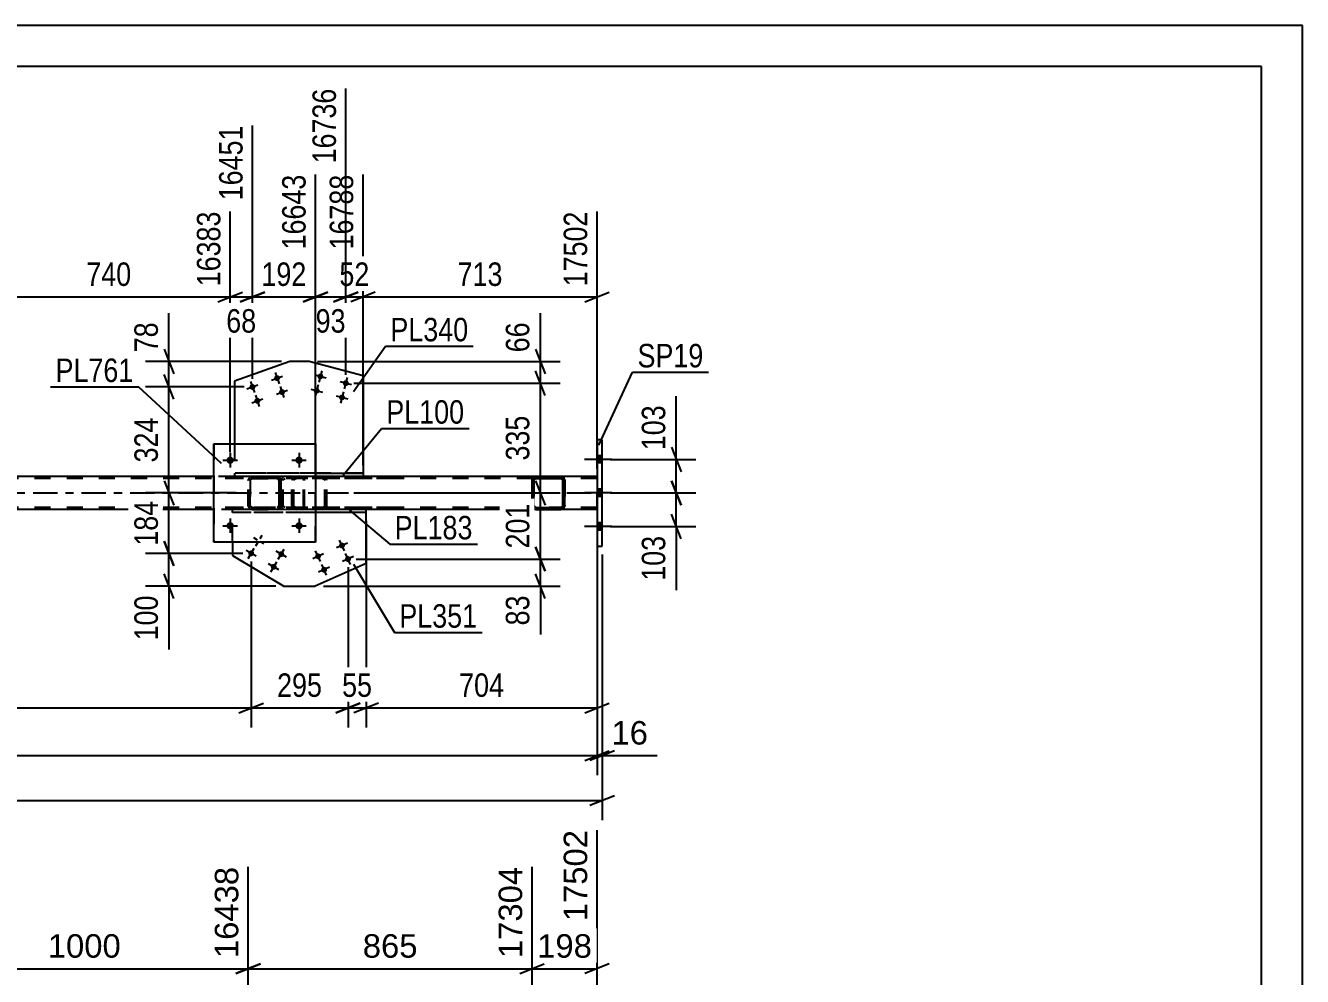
# Model space of a CAD drawing. Header units: millimetres. Extents: x -57 to 784, y -422 to 172.
# Drawn here: x 628.2 to 783.9, y 55.6 to 171.6 of the extents above; entities that cross this region are included whole.
import ezdxf

# ---------------------------------------------------------------- set-up
doc = ezdxf.new("R2010")
doc.units = ezdxf.units.MM
doc.linetypes.add('DXK_LINE_DOT2', pattern=[3.9198, 1.9599, -1.9599])
doc.linetypes.add('DXK_LINE_DOT3', pattern=[5.9187, 2.979, -0.9799, 0.9799, -0.9799])
doc.styles.add('Arial', font='ARIAL.TTF', dxfattribs={"height": 0.2})
doc.styles.add('Arial Narrow', font='ARIALN.TTF', dxfattribs={"height": 0.2})

# ---------------------------------------------------------------- blocks, each defined once
blk = doc.blocks.new('Unknown-122572029-1115')
at = {"color": 5, "linetype": 'Continuous'}
for p, q in [((783.89, 171.64), (-57.11, 171.64)), ((783.89, -422.36), (783.89, 171.64)), ((778.89, 166.64), (-52.11, 166.64)), ((778.89, -417.36), (778.89, 166.64))]:
    blk.add_line(p, q, dxfattribs=at)
blk = doc.blocks.new('Part-122572029-5188 - 5118')
at = {"color": 7, "linetype": 'DXK_LINE_DOT2'}
for p, q in [((660.68, 116.29), (660.64, 116.11)), ((660.64, 113.07), (660.64, 116.11)), ((660.89, 116.11), (660.91, 116.2)), ((660.89, 113.07), (660.89, 116.11)), ((660.91, 116.2), (660.97, 116.28)), ((661.15, 116.59), (660.95, 116.55)), ((660.97, 116.28), (661.05, 116.33)), ((661.05, 116.33), (661.15, 116.35)), ((672.92, 116.59), (661.15, 116.59)), ((672.92, 116.35), (661.15, 116.35)), ((664.58, 116.55), (664.38, 116.59)), ((664.38, 116.35), (664.48, 116.33)), ((664.48, 116.33), (664.56, 116.28)), ((664.56, 116.28), (664.62, 116.2)), ((664.62, 116.2), (664.64, 116.11)), ((664.64, 113.07), (664.64, 116.11)), ((664.89, 116.11), (664.86, 116.29)), ((664.89, 113.07), (664.89, 116.11)), ((660.64, 113.07), (660.68, 112.88)), ((660.91, 112.98), (660.89, 113.07)), ((660.97, 112.9), (660.91, 112.98)), ((660.95, 112.62), (661.15, 112.59)), ((661.05, 112.85), (660.97, 112.9)), ((661.15, 112.83), (661.05, 112.85)), ((672.92, 112.83), (661.15, 112.83)), ((672.92, 112.59), (661.15, 112.59)), ((664.48, 112.85), (664.38, 112.83)), ((664.38, 112.59), (664.58, 112.62)), ((664.56, 112.9), (664.48, 112.85)), ((664.62, 112.98), (664.56, 112.9)), ((664.64, 113.07), (664.62, 112.98)), ((664.86, 112.88), (664.89, 113.07))]:
    blk.add_line(p, q, dxfattribs=at)
for centre, start, end in [((661.13, 116.09), 110.7583, 155.68), ((664.4, 116.09), 24.32, 69.2417), ((661.13, 113.09), 204.32, 249.2417), ((664.4, 113.09), 290.7583, 335.68)]:
    blk.add_arc(centre, 0.496, start, end, dxfattribs=at)
blk = doc.blocks.new('Part-122572029-5194 - 5118')
at = {"color": 7, "linetype": 'DXK_LINE_DOT2'}
for p, q in [((661.91, 116.59), (652.51, 116.59)), ((661.91, 116.35), (652.51, 116.35)), ((659.36, 116.29), (659.32, 116.11)), ((659.32, 113.07), (659.32, 116.11)), ((659.57, 116.11), (659.59, 116.2)), ((659.57, 113.07), (659.57, 116.11)), ((659.59, 116.2), (659.64, 116.28)), ((659.82, 116.59), (659.63, 116.55)), ((659.64, 116.28), (659.73, 116.33)), ((659.73, 116.33), (659.82, 116.35)), ((660.64, 116.59), (660.64, 116.35)), ((662.02, 116.55), (661.91, 116.59)), ((661.91, 116.35), (661.97, 116.33)), ((661.97, 116.33), (662.01, 116.28)), ((662.01, 116.28), (662.04, 116.2)), ((662.11, 116.45), (662.02, 116.55)), ((662.04, 116.2), (662.05, 116.11)), ((662.05, 113.07), (662.05, 116.11)), ((662.16, 116.29), (662.11, 116.45)), ((662.18, 116.11), (662.16, 116.29)), ((662.18, 113.07), (662.18, 116.11)), ((661.91, 112.83), (652.51, 112.83)), ((661.91, 112.59), (652.51, 112.59)), ((659.32, 113.07), (659.36, 112.88)), ((659.59, 112.98), (659.57, 113.07)), ((659.64, 112.9), (659.59, 112.98)), ((659.63, 112.62), (659.82, 112.59)), ((659.73, 112.85), (659.64, 112.9)), ((659.82, 112.83), (659.73, 112.85)), ((660.64, 112.59), (660.64, 112.83)), ((661.97, 112.85), (661.91, 112.83)), ((661.91, 112.59), (662.02, 112.62)), ((662.01, 112.9), (661.97, 112.85)), ((662.04, 112.98), (662.01, 112.9)), ((662.02, 112.62), (662.11, 112.73)), ((662.05, 113.07), (662.04, 112.98)), ((662.11, 112.73), (662.16, 112.88)), ((662.16, 112.88), (662.18, 113.07))]:
    blk.add_line(p, q, dxfattribs=at)
for centre, start, end in [((659.81, 116.09), 111.1941, 156.1506), ((659.81, 113.08), 203.8494, 248.8059)]:
    blk.add_arc(centre, 0.492, start, end, dxfattribs=at)
blk = doc.blocks.new('Part-122572029-5204 - 5118')
at = {"color": 2, "linetype": 'Continuous'}
for p, q in [((698.49, 121.09), (697.85, 121.09)), ((697.85, 121.09), (697.85, 108.09)), ((698.49, 108.09), (698.49, 121.09)), ((697.85, 108.09), (698.49, 108.09))]:
    blk.add_line(p, q, dxfattribs=at)
blk = doc.blocks.new('Bolt-122572029-5145 - 5118')
at = {"linetype": 'Continuous'}
for points in [[(652.67, 110.59), (652.68, 110.68), (652.7, 110.77), (652.75, 110.85), (652.81, 110.91), (652.89, 110.97), (652.97, 111.01), (653.06, 111.03), (653.15, 111.03), (653.24, 111.01), (653.33, 110.97), (653.4, 110.91), (653.46, 110.85), (653.51, 110.77), (653.54, 110.68), (653.55, 110.59), (653.54, 110.5), (653.51, 110.41), (653.46, 110.33), (653.4, 110.26), (653.33, 110.21), (653.24, 110.17), (653.15, 110.15), (653.06, 110.15), (652.97, 110.17), (652.89, 110.21), (652.81, 110.26), (652.75, 110.33), (652.7, 110.41), (652.68, 110.5)], [(661.07, 110.59), (661.08, 110.68), (661.1, 110.77), (661.15, 110.85), (661.21, 110.91), (661.29, 110.97), (661.37, 111.01), (661.46, 111.03), (661.55, 111.03), (661.64, 111.01), (661.73, 110.97), (661.8, 110.91), (661.86, 110.85), (661.91, 110.77), (661.94, 110.68), (661.95, 110.59), (661.94, 110.5), (661.91, 110.41), (661.86, 110.33), (661.8, 110.26), (661.73, 110.21), (661.64, 110.17), (661.55, 110.15), (661.46, 110.15), (661.37, 110.17), (661.29, 110.21), (661.21, 110.26), (661.15, 110.33), (661.1, 110.41), (661.08, 110.5)]]:
    blk.add_hatch(color=1, dxfattribs=at).paths.add_polyline_path(points)
at = {"color": 1, "linetype": 'Continuous'}
for p, q in [((652.23, 110.59), (653.99, 110.59)), ((653.11, 111.47), (653.11, 109.71)), ((660.63, 110.59), (662.39, 110.59)), ((661.51, 111.47), (661.51, 109.71))]:
    blk.add_line(p, q, dxfattribs=at)
blk = doc.blocks.new('Bolt-122572029-5146 - 5118')
at = {"linetype": 'Continuous'}
for points in [[(652.67, 118.59), (652.68, 118.68), (652.7, 118.77), (652.75, 118.85), (652.81, 118.91), (652.89, 118.97), (652.97, 119.01), (653.06, 119.03), (653.15, 119.03), (653.24, 119.01), (653.33, 118.97), (653.4, 118.91), (653.46, 118.85), (653.51, 118.77), (653.54, 118.68), (653.55, 118.59), (653.54, 118.5), (653.51, 118.41), (653.46, 118.33), (653.4, 118.26), (653.33, 118.21), (653.24, 118.17), (653.15, 118.15), (653.06, 118.15), (652.97, 118.17), (652.89, 118.21), (652.81, 118.26), (652.75, 118.33), (652.7, 118.41), (652.68, 118.5)], [(661.07, 118.59), (661.08, 118.68), (661.1, 118.77), (661.15, 118.85), (661.21, 118.91), (661.29, 118.97), (661.37, 119.01), (661.46, 119.03), (661.55, 119.03), (661.64, 119.01), (661.73, 118.97), (661.8, 118.91), (661.86, 118.85), (661.91, 118.77), (661.94, 118.68), (661.95, 118.59), (661.94, 118.5), (661.91, 118.41), (661.86, 118.33), (661.8, 118.26), (661.73, 118.21), (661.64, 118.17), (661.55, 118.15), (661.46, 118.15), (661.37, 118.17), (661.29, 118.21), (661.21, 118.26), (661.15, 118.33), (661.1, 118.41), (661.08, 118.5)]]:
    blk.add_hatch(color=1, dxfattribs=at).paths.add_polyline_path(points)
at = {"color": 1, "linetype": 'Continuous'}
for p, q in [((652.23, 118.59), (653.99, 118.59)), ((653.11, 119.47), (653.11, 117.71)), ((660.63, 118.59), (662.39, 118.59)), ((661.51, 119.47), (661.51, 117.71))]:
    blk.add_line(p, q, dxfattribs=at)
blk = doc.blocks.new('Bolt-122572029-5147 - 5118')
at = {"linetype": 'Continuous'}
for points in [[(656.16, 127.65, -1), (655.48, 127.41, -1)], [(659.17, 128.72, -1), (658.49, 128.48, -1)], [(656.76, 125.96, -1), (656.08, 125.72, -1)], [(659.77, 127.03, -1), (659.09, 126.79, -1)]]:
    blk.add_hatch(color=1, dxfattribs=at).paths.add_polyline_path(points)
at = {"color": 1, "linetype": 'Continuous'}
for p, q in [((658.59, 129.28), (659.07, 127.92)), ((655.14, 127.29), (656.49, 127.77)), ((655.58, 128.21), (656.06, 126.85)), ((658.15, 128.36), (659.51, 128.84)), ((656.18, 126.51), (656.66, 125.16)), ((658.76, 126.67), (660.11, 127.15)), ((659.19, 127.58), (659.67, 126.23)), ((655.74, 125.59), (657.1, 126.08))]:
    blk.add_line(p, q, dxfattribs=at)
blk = doc.blocks.new('Bolt-122572029-5148 - 5118')
at = {"linetype": 'Continuous'}
for points in [[(664.46, 128.72, -1), (663.77, 128.91, -1)], [(667.56, 127.9, -1), (666.86, 128.09, -1)], [(664, 126.98, -1), (663.31, 127.17, -1)], [(667.09, 126.16, -1), (666.4, 126.35, -1)]]:
    blk.add_hatch(color=1, dxfattribs=at).paths.add_polyline_path(points)
at = {"color": 1, "linetype": 'Continuous'}
for p, q in [((664.3, 129.51), (663.93, 128.12)), ((663.42, 129), (664.81, 128.63)), ((663.84, 127.77), (663.47, 126.38)), ((666.51, 128.18), (667.9, 127.81)), ((667.39, 128.69), (667.02, 127.3)), ((662.96, 127.26), (664.35, 126.89)), ((666.05, 126.44), (667.44, 126.07)), ((666.93, 126.95), (666.56, 125.56))]:
    blk.add_line(p, q, dxfattribs=at)
blk = doc.blocks.new('Bolt-122572029-5158 - 5118')
at = {"linetype": 'Continuous'}
for points in [[(698.49, 118.25), (698.49, 119.13), (697.85, 119.13), (697.85, 118.25)], [(698.49, 118.25), (698.49, 119.13), (697.85, 119.13), (697.85, 118.25)], [(698.49, 118.25), (698.49, 119.13), (697.85, 119.13), (697.85, 118.25)], [(698.49, 114.17), (698.49, 115.05), (697.85, 115.05), (697.85, 114.17)], [(698.49, 114.17), (698.49, 115.05), (697.85, 115.05), (697.85, 114.17)], [(698.49, 110.05), (698.49, 110.93), (697.85, 110.93), (697.85, 110.05)], [(698.49, 110.05), (698.49, 110.93), (697.85, 110.93), (697.85, 110.05)], [(698.49, 110.05), (698.49, 110.93), (697.85, 110.93), (697.85, 110.05)]]:
    blk.add_hatch(color=1, dxfattribs=at).paths.add_polyline_path(points)
at = {"color": 1, "linetype": 'Continuous'}
for p, q in [((699.65, 118.69), (696.33, 118.69)), ((699.65, 118.69), (696.33, 118.69)), ((699.65, 118.69), (696.33, 118.69)), ((698.49, 119.13), (697.85, 119.13)), ((698.49, 119.13), (697.85, 119.13)), ((698.49, 119.13), (697.85, 119.13)), ((698.49, 118.25), (697.85, 118.25)), ((698.49, 118.25), (697.85, 118.25)), ((698.49, 118.25), (697.85, 118.25)), ((699.65, 114.61), (696.33, 114.61)), ((699.65, 114.61), (696.33, 114.61)), ((698.49, 115.05), (697.85, 115.05)), ((698.49, 115.05), (697.85, 115.05)), ((698.49, 114.17), (697.85, 114.17)), ((698.49, 114.17), (697.85, 114.17)), ((698.49, 110.93), (697.85, 110.93)), ((698.49, 110.93), (697.85, 110.93)), ((698.49, 110.93), (697.85, 110.93)), ((699.65, 110.49), (696.33, 110.49)), ((699.65, 110.49), (696.33, 110.49)), ((699.65, 110.49), (696.33, 110.49)), ((698.49, 110.05), (697.85, 110.05)), ((698.49, 110.05), (697.85, 110.05)), ((698.49, 110.05), (697.85, 110.05))]:
    blk.add_line(p, q, dxfattribs=at)
blk = doc.blocks.new('Bolt-122572029-5218 - 5118')
at = {"linetype": 'Continuous'}
for points in [[(666.42, 108.03, -1), (667.07, 108.32, -1)], [(663.5, 106.72, -1), (664.15, 107.01, -1)], [(667.15, 106.38, -1), (667.81, 106.68, -1)], [(664.23, 105.07, -1), (664.89, 105.37, -1)]]:
    blk.add_hatch(color=1, dxfattribs=at).paths.add_polyline_path(points)
at = {"color": 1, "linetype": 'Continuous'}
for p, q in [((664.12, 106.21), (663.53, 107.52)), ((667.4, 108.47), (666.09, 107.88)), ((667.04, 107.52), (666.45, 108.83)), ((664.48, 107.16), (663.17, 106.57)), ((668.14, 106.82), (666.82, 106.24)), ((667.77, 105.87), (667.19, 107.19)), ((665.22, 105.52), (663.9, 104.93)), ((664.85, 104.56), (664.27, 105.88))]:
    blk.add_line(p, q, dxfattribs=at)
blk = doc.blocks.new('Part-122572029-5223 - 5118')
at = {"color": 7, "linetype": 'DXK_LINE_DOT2'}
for p, q in [((653.4, 112.19), (653.4, 112.59)), ((663.51, 112.59), (653.4, 112.59)), ((663.51, 112.19), (653.4, 112.19))]:
    blk.add_line(p, q, dxfattribs=at)
at = {"color": 2, "linetype": 'Continuous'}
for p, q in [((669.7, 112.59), (663.51, 112.59)), ((669.7, 112.19), (663.51, 112.19)), ((669.7, 112.19), (669.7, 112.59))]:
    blk.add_line(p, q, dxfattribs=at)
blk = doc.blocks.new('Part-122572029-5228 - 5118')
at = {"color": 7, "linetype": 'DXK_LINE_DOT2'}
for p in [(669.7, 112.19), (653.4, 108.59)]:
    blk.add_line(p, (653.4, 112.19), dxfattribs=at)
at = {"color": 2, "linetype": 'Continuous'}
for p, q in [((669.7, 105.99), (669.7, 112.19)), ((653.4, 108.59), (653.4, 106.95)), ((653.4, 106.95), (659.66, 103.21)), ((669.7, 105.99), (663.49, 103.21)), ((659.66, 103.21), (663.49, 103.21))]:
    blk.add_line(p, q, dxfattribs=at)
blk = doc.blocks.new('Part-122572029-5234 - 5118')
at = {"color": 7, "linetype": 'DXK_LINE_DOT2'}
for p, q in [((653.65, 116.99), (653.65, 116.59)), ((663.51, 116.99), (653.65, 116.99)), ((663.51, 116.59), (653.65, 116.59))]:
    blk.add_line(p, q, dxfattribs=at)
at = {"color": 2, "linetype": 'Continuous'}
for p, q in [((663.51, 116.99), (669.31, 116.99)), ((669.31, 116.99), (669.31, 116.59)), ((669.31, 116.59), (663.51, 116.59))]:
    blk.add_line(p, q, dxfattribs=at)
blk = doc.blocks.new('Part-122572029-5239 - 5118')
at = {"color": 2, "linetype": 'Continuous'}
for p, q in [((660.37, 130.63), (653.65, 128.25)), ((662.74, 130.63), (660.37, 130.63)), ((669.31, 128.88), (662.74, 130.63)), ((653.65, 128.25), (653.65, 120.59)), ((669.31, 128.88), (669.31, 116.99))]:
    blk.add_line(p, q, dxfattribs=at)
at = {"color": 7, "linetype": 'DXK_LINE_DOT2'}
for p in [(653.65, 120.59), (669.31, 116.99)]:
    blk.add_line(p, (653.65, 116.99), dxfattribs=at)
blk = doc.blocks.new('Part-122572029-5290 - 5118')
at = {"color": 2, "linetype": 'Continuous'}
for p, q in [((651.11, 108.59), (651.11, 120.59)), ((651.11, 120.59), (651.11, 120.59)), ((651.11, 120.59), (663.51, 120.59)), ((663.51, 120.59), (663.51, 108.59)), ((651.11, 108.59), (651.11, 108.59)), ((663.51, 108.59), (651.11, 108.59))]:
    blk.add_line(p, q, dxfattribs=at)
at = {"color": 7, "linetype": 'DXK_LINE_DOT2'}
for p, q in [((651.11, 120.59), (651.11, 108.59)), ((651.11, 120.59), (651.11, 120.59)), ((663.51, 108.59), (663.51, 120.59)), ((651.11, 108.59), (651.11, 108.59))]:
    blk.add_line(p, q, dxfattribs=at)
blk = doc.blocks.new('Bolt-122572029-5408 - 5118')
at = {"linetype": 'Continuous'}
for points in [[(655.36, 107.41, -1), (655.98, 107.04, -1)], [(659.03, 107.31, -1), (659.65, 106.94, -1)], [(658.11, 105.77, -1), (658.72, 105.4, -1)]]:
    blk.add_hatch(color=1, dxfattribs=at).paths.add_polyline_path(points)
at = {"color": 1, "linetype": 'Continuous'}
for p, q in [((655.97, 109.14), (656.39, 108.89)), ((656.96, 109.39), (656.71, 108.98)), ((656.29, 106.86), (655.05, 107.59)), ((655.3, 106.61), (656.04, 107.84)), ((656.22, 108.15), (656.47, 108.56)), ((657.21, 108.4), (656.8, 108.65)), ((659.96, 106.76), (658.72, 107.5)), ((658.97, 106.51), (659.71, 107.75)), ((659.03, 105.21), (657.8, 105.95)), ((658.05, 104.96), (658.78, 106.2))]:
    blk.add_line(p, q, dxfattribs=at)
blk = doc.blocks.new('Part-122572029-5357 - 5118')
at = {"color": 7, "linetype": 'DXK_LINE_DOT2'}
for p, q in [((655.3, 116.11), (655.34, 116.29)), ((655.3, 116.11), (655.31, 116.11)), ((655.3, 113.07), (655.3, 116.11)), ((655.34, 116.29), (655.31, 116.11)), ((655.31, 113.07), (655.31, 116.11)), ((655.56, 116.2), (655.54, 116.11)), ((655.55, 116.11), (655.54, 116.11)), ((655.54, 116.11), (655.54, 113.07)), ((655.55, 116.11), (655.56, 116.2)), ((655.55, 113.07), (655.55, 116.11)), ((655.56, 116.2), (655.62, 116.28)), ((655.61, 116.28), (655.56, 116.2)), ((655.6, 116.55), (655.78, 116.59)), ((655.79, 116.59), (655.6, 116.55)), ((655.69, 116.33), (655.61, 116.28)), ((655.62, 116.28), (655.69, 116.33)), ((655.69, 116.33), (655.79, 116.35)), ((655.78, 116.35), (655.69, 116.33)), ((655.79, 116.59), (655.78, 116.59)), ((655.78, 116.59), (658.82, 116.59)), ((655.78, 116.35), (655.79, 116.35)), ((658.82, 116.35), (655.78, 116.35)), ((655.79, 116.59), (658.83, 116.59)), ((655.79, 116.35), (658.83, 116.35)), ((658.82, 116.59), (658.83, 116.59)), ((658.82, 116.59), (659, 116.55)), ((658.83, 116.35), (658.82, 116.35)), ((658.91, 116.33), (658.82, 116.35)), ((659.01, 116.55), (658.83, 116.59)), ((658.83, 116.35), (658.92, 116.33)), ((658.91, 116.33), (658.92, 116.33)), ((658.99, 116.28), (658.91, 116.33)), ((658.92, 116.33), (659, 116.28)), ((659.04, 116.2), (658.99, 116.28)), ((659, 116.28), (659.05, 116.2)), ((659.06, 116.11), (659.04, 116.2)), ((659.05, 116.2), (659.07, 116.11)), ((659.07, 116.11), (659.06, 116.11)), ((659.06, 116.11), (659.06, 113.07)), ((659.07, 113.07), (659.07, 116.11)), ((659.26, 116.29), (659.3, 116.11)), ((659.31, 116.11), (659.27, 116.29)), ((659.31, 116.11), (659.3, 116.11)), ((659.3, 116.11), (659.3, 113.07)), ((659.31, 113.07), (659.31, 116.11)), ((655.31, 113.07), (655.3, 113.07)), ((655.34, 112.88), (655.3, 113.07)), ((655.31, 113.07), (655.34, 112.88)), ((655.54, 113.07), (655.55, 113.07)), ((655.54, 113.07), (655.56, 112.98)), ((655.56, 112.98), (655.55, 113.07)), ((655.62, 112.9), (655.56, 112.98)), ((655.56, 112.98), (655.61, 112.9)), ((655.6, 112.62), (655.6, 112.62)), ((655.78, 112.59), (655.6, 112.62)), ((655.6, 112.62), (655.79, 112.59)), ((655.61, 112.9), (655.69, 112.85)), ((655.69, 112.85), (655.62, 112.9)), ((655.79, 112.83), (655.69, 112.85)), ((655.69, 112.85), (655.78, 112.83)), ((655.79, 112.83), (655.78, 112.83)), ((655.78, 112.83), (658.82, 112.83)), ((655.79, 112.59), (655.78, 112.59)), ((655.78, 112.59), (658.82, 112.59)), ((655.79, 112.83), (658.83, 112.83)), ((655.79, 112.59), (658.83, 112.59)), ((658.82, 112.83), (658.91, 112.85)), ((658.82, 112.83), (658.83, 112.83)), ((659, 112.62), (658.82, 112.59)), ((658.82, 112.59), (658.83, 112.59)), ((658.92, 112.85), (658.83, 112.83)), ((658.83, 112.59), (659.01, 112.62)), ((658.91, 112.85), (658.99, 112.9)), ((659, 112.9), (658.92, 112.85)), ((658.99, 112.9), (659.04, 112.98)), ((659.05, 112.98), (659, 112.9)), ((659.04, 112.98), (659.06, 113.07)), ((659.07, 113.07), (659.05, 112.98)), ((659.06, 113.07), (659.07, 113.07)), ((659.3, 113.07), (659.26, 112.88)), ((659.27, 112.88), (659.31, 113.07)), ((659.3, 113.07), (659.31, 113.07))]:
    blk.add_line(p, q, dxfattribs=at)
at = {"color": 7, "linetype": 'DXK_LINE_DOT3'}
blk.add_line((657.31, 114.59), (657.3, 114.59), dxfattribs=at)
at = {"color": 7, "linetype": 'DXK_LINE_DOT2'}
for centre, start, end in [((655.78, 116.11), 112.5, 157.5), ((655.79, 116.11), 112.5, 157.5), ((658.82, 116.11), 22.5, 67.5), ((658.83, 116.11), 22.5, 67.5), ((655.78, 113.07), 202.5, 247.5), ((655.79, 113.07), 202.5, 247.5), ((658.82, 113.07), 292.5, 337.5), ((658.83, 113.07), 292.5, 337.5)]:
    blk.add_arc(centre, 0.48, start, end, dxfattribs=at)
blk = doc.blocks.new('Part-122572029-5410 - 5118')
at = {"color": 2, "linetype": 'Continuous'}
for p, q in [((689.92, 116.11), (689.95, 116.29)), ((689.96, 116.29), (689.92, 116.11)), ((689.92, 113.07), (689.92, 116.11)), ((689.92, 116.11), (689.92, 116.11)), ((689.92, 113.07), (689.92, 116.11)), ((690.16, 116.11), (690.18, 116.2)), ((690.16, 113.07), (690.16, 116.11)), ((690.18, 116.2), (690.23, 116.28)), ((690.21, 116.55), (690.4, 116.59)), ((690.4, 116.59), (690.22, 116.55)), ((690.23, 116.28), (690.31, 116.33)), ((690.31, 116.33), (690.4, 116.35)), ((690.4, 116.59), (693.44, 116.59)), ((690.4, 116.59), (690.4, 116.59)), ((690.4, 116.59), (693.44, 116.59)), ((690.4, 116.35), (693.44, 116.35)), ((693.44, 116.59), (693.44, 116.59)), ((693.44, 116.59), (693.44, 116.59)), ((693.63, 116.55), (693.44, 116.59)), ((693.44, 116.35), (693.53, 116.33)), ((693.53, 116.33), (693.61, 116.28)), ((693.61, 116.28), (693.53, 116.33)), ((693.61, 116.28), (693.66, 116.2)), ((693.66, 116.2), (693.61, 116.28)), ((693.66, 116.2), (693.68, 116.11)), ((693.68, 116.11), (693.66, 116.2)), ((693.68, 113.07), (693.68, 116.11)), ((693.68, 116.11), (693.68, 116.11)), ((693.68, 113.07), (693.68, 116.11)), ((693.92, 116.11), (693.88, 116.29)), ((693.92, 113.07), (693.92, 116.11)), ((689.92, 113.07), (689.92, 113.07)), ((689.95, 112.88), (689.92, 113.07)), ((689.92, 113.07), (689.96, 112.88)), ((690.18, 112.98), (690.16, 113.07)), ((690.23, 112.9), (690.18, 112.98)), ((690.21, 112.62), (690.22, 112.62)), ((690.22, 112.62), (690.21, 112.62)), ((690.22, 112.62), (690.4, 112.59)), ((690.31, 112.85), (690.23, 112.9)), ((690.4, 112.83), (690.31, 112.85)), ((690.4, 112.83), (693.44, 112.83)), ((690.4, 112.83), (693.44, 112.83)), ((690.4, 112.59), (693.44, 112.59)), ((693.53, 112.85), (693.44, 112.83)), ((693.44, 112.83), (693.53, 112.85)), ((693.44, 112.83), (693.44, 112.83)), ((693.44, 112.59), (693.63, 112.62)), ((693.61, 112.9), (693.53, 112.85)), ((693.53, 112.85), (693.61, 112.9)), ((693.66, 112.98), (693.61, 112.9)), ((693.61, 112.9), (693.66, 112.98)), ((693.68, 113.07), (693.66, 112.98)), ((693.66, 112.98), (693.68, 113.07)), ((693.68, 113.07), (693.68, 113.07)), ((693.88, 112.88), (693.92, 113.07))]:
    blk.add_line(p, q, dxfattribs=at)
at = {"color": 7, "linetype": 'DXK_LINE_DOT2'}
for p, q in [((690.17, 116.2), (690.16, 116.11)), ((690.16, 116.11), (690.16, 116.11)), ((690.16, 116.11), (690.16, 113.07)), ((690.23, 116.28), (690.17, 116.2)), ((690.3, 116.33), (690.23, 116.28)), ((690.4, 116.35), (690.3, 116.33)), ((690.4, 116.35), (690.4, 116.35)), ((693.44, 116.35), (690.4, 116.35)), ((693.44, 116.59), (693.62, 116.55)), ((693.44, 116.35), (693.44, 116.35)), ((693.44, 116.35), (693.44, 116.35)), ((693.53, 116.33), (693.53, 116.33)), ((693.68, 116.11), (693.68, 116.11)), ((693.88, 116.29), (693.92, 116.11)), ((693.92, 116.11), (693.92, 116.11)), ((693.92, 116.11), (693.92, 113.07)), ((690.16, 113.07), (690.16, 113.07)), ((690.16, 113.07), (690.17, 112.98)), ((690.17, 112.98), (690.23, 112.9)), ((690.4, 112.59), (690.22, 112.62)), ((690.23, 112.9), (690.3, 112.85)), ((690.3, 112.85), (690.31, 112.85)), ((690.4, 112.83), (690.4, 112.83)), ((690.4, 112.59), (690.4, 112.59)), ((690.4, 112.59), (693.44, 112.59)), ((693.62, 112.62), (693.44, 112.59)), ((693.44, 112.59), (693.44, 112.59)), ((693.68, 113.07), (693.68, 113.07)), ((693.92, 113.07), (693.88, 112.88)), ((693.92, 113.07), (693.92, 113.07))]:
    blk.add_line(p, q, dxfattribs=at)
at = {"color": 2, "linetype": 'Continuous'}
for centre, start, end in [((690.4, 116.11), 112.5006, 157.5006), ((690.4, 116.11), 112.5006, 157.5006), ((693.44, 116.11), 22.5006, 67.5006), ((690.4, 113.07), 202.5006, 247.5006), ((690.4, 113.07), 202.5006, 247.5006), ((693.44, 113.07), 292.5006, 337.5006)]:
    blk.add_arc(centre, 0.48, start, end, dxfattribs=at)
at = {"color": 7, "linetype": 'DXK_LINE_DOT2'}
for centre, start, end in [((693.44, 116.11), 22.5006, 67.5006), ((693.44, 113.07), 292.5006, 337.5006)]:
    blk.add_arc(centre, 0.48, start, end, dxfattribs=at)
blk = doc.blocks.new('Part-122572029-5417 - 5118')
at = {"color": 7, "linetype": 'DXK_LINE_DOT2'}
for p, q in [((697.85, 116.35), (43.11, 116.35)), ((669.31, 116.59), (651.11, 116.59)), ((697.85, 112.59), (697.85, 116.59)), ((697.85, 112.83), (43.11, 112.83)), ((669.7, 112.59), (651.11, 112.59)), ((693.45, 112.59), (690.4, 112.59))]:
    blk.add_line(p, q, dxfattribs=at)
at = {"color": 2, "linetype": 'Continuous'}
for p, q in [((651.11, 116.59), (623.51, 116.59)), ((697.85, 116.59), (669.31, 116.59)), ((651.11, 112.59), (623.51, 112.59)), ((690.4, 112.59), (669.7, 112.59)), ((697.85, 112.59), (693.45, 112.59))]:
    blk.add_line(p, q, dxfattribs=at)
at = {"color": 7, "linetype": 'DXK_LINE_DOT3'}
blk.add_line((43.11, 114.59), (697.85, 114.59), dxfattribs=at)
blk = doc.blocks.new('StraightDimension-122572029-4546 - 3165')
at = {"color": 7, "linetype": 'Continuous'}
for p, q in [((697.85, 3), (697.85, 73.45)), ((689.92, 16.17), (689.92, 68.95)), ((688.42, 55.93), (691.42, 57.13)), ((689.92, 56.53), (697.85, 56.53)), ((699.35, 57.13), (696.35, 55.93))]:
    blk.add_line(p, q, dxfattribs=at)
at = {"color": 0}
blk.add_wipeout([(697.82, 57.28), (697.82, 61.48), (689.95, 61.48), (689.95, 57.28)], dxfattribs=at)
at = {"color": 3, "style": 'Arial'}
blk.add_text('198', height=2.865, dxfattribs=at).set_placement((690.55, 57.88))
at = {"color": 0, "linetype": 'Continuous'}
blk.add_wipeout([(697.25, 74.05), (693.05, 74.05), (693.05, 61.73), (697.25, 61.73)], dxfattribs=at)
at = {"color": 3, "linetype": 'Continuous', "style": 'Arial'}
blk.add_text('17502', height=2.865, rotation=90.0002, dxfattribs=at).set_placement((696.65, 62.33))
blk = doc.blocks.new('StraightDimension-122572029-4530 - 3165')
at = {"color": 7, "linetype": 'Continuous'}
for p, q in [((615.3, 16.31), (615.3, 68.95)), ((655.3, 15.16), (655.3, 68.95)), ((616.8, 57.13), (613.8, 55.93)), ((615.3, 56.53), (655.3, 56.53)), ((653.8, 55.93), (656.8, 57.13))]:
    blk.add_line(p, q, dxfattribs=at)
at = {"color": 0, "linetype": 'Continuous'}
blk.add_wipeout([(654.7, 69.55), (650.5, 69.55), (650.5, 57.23), (654.7, 57.23)], dxfattribs=at)
at = {"color": 0}
blk.add_wipeout([(640.35, 57.28), (640.35, 61.48), (630.26, 61.48), (630.26, 57.28)], dxfattribs=at)
at = {"color": 3, "linetype": 'Continuous', "style": 'Arial'}
blk.add_text('16438', height=2.865, rotation=90.0002, dxfattribs=at).set_placement((654.1, 57.83))
at = {"color": 3, "style": 'Arial'}
blk.add_text('1000', height=2.865, dxfattribs=at).set_placement((630.86, 57.88))
blk = doc.blocks.new('StraightDimension-122572029-4538 - 3165')
at = {"color": 7, "linetype": 'Continuous'}
for p, q in [((655.3, 15.16), (655.3, 68.95)), ((689.92, 16.17), (689.92, 68.95)), ((656.8, 57.13), (653.8, 55.93)), ((655.3, 56.53), (689.92, 56.53)), ((688.42, 55.93), (691.42, 57.13))]:
    blk.add_line(p, q, dxfattribs=at)
at = {"color": 0, "linetype": 'Continuous'}
blk.add_wipeout([(689.32, 69.55), (685.12, 69.55), (685.12, 57.23), (689.32, 57.23)], dxfattribs=at)
at = {"color": 0}
blk.add_wipeout([(676.55, 57.28), (676.55, 61.48), (668.68, 61.48), (668.68, 57.28)], dxfattribs=at)
at = {"color": 3, "linetype": 'Continuous', "style": 'Arial'}
blk.add_text('17304', height=2.865, rotation=90.0002, dxfattribs=at).set_placement((688.72, 57.83))
at = {"color": 3, "style": 'Arial'}
blk.add_text('865', height=2.865, dxfattribs=at).set_placement((669.28, 57.88))
blk = doc.blocks.new('StraightDimension-122572029-6187 - 5118')
at = {"color": 7, "linetype": 'Continuous'}
for p, q in [((655.67, 106.22), (655.67, 85.96)), ((667.48, 105.53), (667.48, 85.96)), ((654.17, 87.76), (657.17, 88.96)), ((668.98, 88.96), (665.98, 87.76)), ((655.67, 88.36), (667.48, 88.36))]:
    blk.add_line(p, q, dxfattribs=at)
at = {"color": 0}
blk.add_wipeout([(664.92, 89.11), (664.92, 93.31), (658.23, 93.31), (658.23, 89.11)], dxfattribs=at)
at = {"color": 3, "style": 'Arial Narrow'}
blk.add_text('295', height=2.863, dxfattribs=at).set_placement((658.83, 89.71))
blk = doc.blocks.new('StraightDimension-122572029-6269 - 5118')
at = {"color": 7, "linetype": 'Continuous'}
for p, q in [((690.34, 108.03), (691.54, 105.03)), ((668.48, 106.53), (693.34, 106.53)), ((690.94, 103.21), (690.94, 106.53)), ((691.54, 101.71), (690.34, 104.71)), ((664.49, 103.21), (693.34, 103.21))]:
    blk.add_line(p, q, dxfattribs=at)
at = {"color": 0}
blk.add_wipeout([(690.19, 102.68), (685.99, 102.68), (685.99, 97.83), (690.19, 97.83)], dxfattribs=at)
at = {"color": 7, "linetype": 'Continuous'}
blk.add_line((690.94, 103.21), (690.94, 97.3), dxfattribs=at)
blk.add_line((690.94, 103.21), (690.94, 97.3), dxfattribs=at)
at = {"color": 3, "style": 'Arial Narrow'}
blk.add_text('83', height=2.863, rotation=90.0002, dxfattribs=at).set_placement((689.59, 98.43))
blk = doc.blocks.new('StraightDimension-122572029-6242 - 5118')
at = {"color": 7, "linetype": 'Continuous'}
for p, q in [((690.34, 116.09), (691.54, 113.09)), ((668.21, 114.59), (693.34, 114.59)), ((690.94, 106.53), (690.94, 114.59)), ((691.54, 105.03), (690.34, 108.03)), ((668.48, 106.53), (693.34, 106.53))]:
    blk.add_line(p, q, dxfattribs=at)
at = {"color": 0}
blk.add_wipeout([(690.19, 113.9), (685.99, 113.9), (685.99, 107.22), (690.19, 107.22)], dxfattribs=at)
at = {"color": 3, "style": 'Arial Narrow'}
blk.add_text('201', height=2.863, rotation=90.0002, dxfattribs=at).set_placement((689.59, 107.82))
blk = doc.blocks.new('StraightDimension-122572029-6171 - 5118')
at = {"color": 7, "linetype": 'Continuous'}
for p, q in [((669.7, 111.19), (669.7, 85.96)), ((697.85, 111.59), (697.85, 85.96)), ((671.2, 88.96), (668.2, 87.76)), ((696.35, 87.76), (699.35, 88.96)), ((669.7, 88.36), (697.85, 88.36))]:
    blk.add_line(p, q, dxfattribs=at)
at = {"color": 0}
blk.add_wipeout([(687.11, 89.11), (687.11, 93.31), (680.43, 93.31), (680.43, 89.11)], dxfattribs=at)
at = {"color": 3, "style": 'Arial Narrow'}
blk.add_text('704', height=2.863, dxfattribs=at).set_placement((681.03, 89.71))
blk = doc.blocks.new('StraightDimension-122572029-5420 - 5118')
at = {"color": 7, "linetype": 'Continuous'}
for p, q in [((698.49, 107.09), (698.49, 74.68)), ((8.64, 77.08), (698.49, 77.08)), ((696.99, 76.48), (699.99, 77.68))]:
    blk.add_line(p, q, dxfattribs=at)
blk = doc.blocks.new('StraightDimension-122572029-6398 - 5118')
at = {"color": 7, "linetype": 'Continuous'}
for p, q in [((706.92, 120.19), (708.12, 117.19)), ((699.49, 118.69), (709.92, 118.69)), ((707.52, 114.59), (707.52, 118.69)), ((708.12, 113.09), (706.92, 116.09)), ((699.49, 114.59), (709.92, 114.59))]:
    blk.add_line(p, q, dxfattribs=at)
at = {"color": 0}
blk.add_wipeout([(706.77, 125.9), (702.57, 125.9), (702.57, 119.21), (706.77, 119.21)], dxfattribs=at)
at = {"color": 7, "linetype": 'Continuous'}
blk.add_line((707.52, 118.69), (707.52, 126.42), dxfattribs=at)
blk.add_line((707.52, 118.69), (707.52, 126.42), dxfattribs=at)
at = {"color": 3, "style": 'Arial Narrow'}
blk.add_text('103', height=2.863, rotation=90.0002, dxfattribs=at).set_placement((706.17, 119.81))
blk = doc.blocks.new('StraightDimension-122572029-6390 - 5118')
at = {"color": 7, "linetype": 'Continuous'}
for p, q in [((706.92, 116.09), (708.12, 113.09)), ((699.49, 114.59), (709.92, 114.59)), ((707.52, 110.49), (707.52, 114.59)), ((708.12, 108.99), (706.92, 111.99)), ((699.49, 110.49), (709.92, 110.49))]:
    blk.add_line(p, q, dxfattribs=at)
at = {"color": 0}
blk.add_wipeout([(706.77, 109.96), (702.57, 109.96), (702.57, 103.28), (706.77, 103.28)], dxfattribs=at)
at = {"color": 7, "linetype": 'Continuous'}
blk.add_line((707.52, 110.49), (707.52, 102.75), dxfattribs=at)
blk.add_line((707.52, 110.49), (707.52, 102.75), dxfattribs=at)
at = {"color": 3, "style": 'Arial Narrow'}
blk.add_text('103', height=2.863, rotation=90.0002, dxfattribs=at).set_placement((706.17, 103.88))
blk = doc.blocks.new('StraightDimension-122572029-6379 - 5118')
at = {"color": 7, "linetype": 'Continuous'}
for p, q in [((645.04, 108.72), (646.24, 105.72)), ((654.67, 107.22), (642.79, 107.22)), ((645.64, 103.21), (645.64, 107.22)), ((646.24, 101.71), (645.04, 104.71)), ((658.66, 103.21), (642.79, 103.21))]:
    blk.add_line(p, q, dxfattribs=at)
at = {"color": 0}
blk.add_wipeout([(644.89, 102.68), (640.69, 102.68), (640.69, 96), (644.89, 96)], dxfattribs=at)
at = {"color": 7, "linetype": 'Continuous'}
blk.add_line((645.64, 103.21), (645.64, 95.47), dxfattribs=at)
blk.add_line((645.64, 103.21), (645.64, 95.47), dxfattribs=at)
at = {"color": 3, "style": 'Arial Narrow'}
blk.add_text('100', height=2.863, rotation=90.0002, dxfattribs=at).set_placement((644.29, 96.6))
blk = doc.blocks.new('StraightDimension-122572029-6053 - 5118')
at = {"color": 7, "linetype": 'Continuous'}
for p, q in [((697.85, 107.09), (697.85, 80.14)), ((698.49, 107.09), (698.49, 80.14)), ((696.35, 81.94), (699.35, 83.14)), ((699.99, 83.14), (696.99, 81.94)), ((697.85, 82.54), (698.49, 82.54))]:
    blk.add_line(p, q, dxfattribs=at)
at = {"color": 0}
blk.add_wipeout([(704.66, 83.29), (704.66, 87.49), (699.01, 87.49), (699.01, 83.29)], dxfattribs=at)
at = {"color": 7, "linetype": 'Continuous'}
blk.add_line((698.49, 82.54), (705.18, 82.54), dxfattribs=at)
blk.add_line((698.49, 82.54), (705.18, 82.54), dxfattribs=at)
at = {"color": 3, "style": 'Arial'}
blk.add_text('16', height=2.865, dxfattribs=at).set_placement((699.61, 83.89))
blk = doc.blocks.new('StraightDimension-122572029-6335 - 5118')
at = {"color": 7, "linetype": 'Continuous'}
for p, q in [((645.04, 132.13), (646.24, 129.13)), ((659.37, 130.63), (642.79, 130.63)), ((645.64, 127.53), (645.64, 130.63)), ((646.24, 126.03), (645.04, 129.03)), ((654.82, 127.53), (642.79, 127.53))]:
    blk.add_line(p, q, dxfattribs=at)
at = {"color": 0}
blk.add_wipeout([(644.89, 136.01), (640.69, 136.01), (640.69, 131.16), (644.89, 131.16)], dxfattribs=at)
at = {"color": 7, "linetype": 'Continuous'}
blk.add_line((645.64, 130.63), (645.64, 136.54), dxfattribs=at)
blk.add_line((645.64, 130.63), (645.64, 136.54), dxfattribs=at)
at = {"color": 3, "style": 'Arial Narrow'}
blk.add_text('78', height=2.863, rotation=90.0002, dxfattribs=at).set_placement((644.29, 131.76))
blk = doc.blocks.new('StraightDimension-122572029-6063 - 5118')
at = {"color": 7, "linetype": 'Continuous'}
for p, q in [((697.85, 107.09), (697.85, 80.14)), ((9.28, 82.54), (697.85, 82.54)), ((696.35, 81.94), (699.35, 83.14))]:
    blk.add_line(p, q, dxfattribs=at)
blk = doc.blocks.new('StraightDimension-122572029-16254 - 5118')
at = {"color": 7, "linetype": 'Continuous'}
for p, q in [((623.51, 117.59), (623.51, 153.45)), ((653.11, 119.59), (653.11, 148.95)), ((625.01, 139.11), (622.01, 137.91)), ((651.61, 137.91), (654.61, 139.11)), ((623.51, 138.51), (653.11, 138.51))]:
    blk.add_line(p, q, dxfattribs=at)
at = {"color": 0, "linetype": 'Continuous'}
blk.add_wipeout([(652.51, 149.55), (648.31, 149.55), (648.31, 139.21), (652.51, 139.21)], dxfattribs=at)
at = {"color": 0}
blk.add_wipeout([(641.65, 139.26), (641.65, 143.46), (634.96, 143.46), (634.96, 139.26)], dxfattribs=at)
at = {"color": 3, "linetype": 'Continuous', "style": 'Arial Narrow'}
blk.add_text('16383', height=2.863, rotation=90.0002, dxfattribs=at).set_placement((651.91, 139.81))
at = {"color": 3, "style": 'Arial Narrow'}
blk.add_text('740', height=2.863, dxfattribs=at).set_placement((635.56, 139.86))
blk = doc.blocks.new('StraightDimension-122572029-6179 - 5118')
at = {"color": 7, "linetype": 'Continuous'}
for p, q in [((669.7, 111.19), (669.7, 85.96)), ((667.48, 105.53), (667.48, 85.96)), ((665.98, 87.76), (668.98, 88.96)), ((671.2, 88.96), (668.2, 87.76)), ((667.48, 88.36), (669.7, 88.36))]:
    blk.add_line(p, q, dxfattribs=at)
at = {"color": 0}
blk.add_wipeout([(671.02, 89.11), (671.02, 93.31), (666.16, 93.31), (666.16, 89.11)], dxfattribs=at)
at = {"color": 3, "style": 'Arial Narrow'}
blk.add_text('55', height=2.863, dxfattribs=at).set_placement((666.76, 89.71))
blk = doc.blocks.new('StraightDimension-122572029-6197 - 5118')
at = {"color": 7, "linetype": 'Continuous'}
for p, q in [((584.78, 111.19), (584.78, 85.96)), ((655.67, 106.22), (655.67, 85.96)), ((586.28, 88.96), (583.28, 87.76)), ((654.17, 87.76), (657.17, 88.96)), ((584.78, 88.36), (655.67, 88.36))]:
    blk.add_line(p, q, dxfattribs=at)
at = {"color": 0}
blk.add_wipeout([(624.48, 89.11), (624.48, 93.31), (615.97, 93.31), (615.97, 89.11)], dxfattribs=at)
at = {"color": 3, "style": 'Arial Narrow'}
blk.add_text('1772', height=2.863, dxfattribs=at).set_placement((616.57, 89.71))
blk = doc.blocks.new('StraightDimension-122572029-6224 - 5118')
at = {"color": 7, "linetype": 'Continuous'}
for p, q in [((691.54, 126.49), (690.34, 129.49)), ((668.21, 127.99), (693.34, 127.99)), ((690.94, 114.59), (690.94, 127.99)), ((690.34, 116.09), (691.54, 113.09)), ((668.21, 114.59), (693.34, 114.59))]:
    blk.add_line(p, q, dxfattribs=at)
at = {"color": 0}
blk.add_wipeout([(690.19, 124.63), (685.99, 124.63), (685.99, 117.95), (690.19, 117.95)], dxfattribs=at)
at = {"color": 3, "style": 'Arial Narrow'}
blk.add_text('335', height=2.863, rotation=90.0002, dxfattribs=at).set_placement((689.59, 118.55))
blk = doc.blocks.new('StraightDimension-122572029-6258 - 5118')
at = {"color": 7, "linetype": 'Continuous'}
for p, q in [((690.34, 132.13), (691.54, 129.13)), ((663.74, 130.63), (693.34, 130.63)), ((691.54, 126.49), (690.34, 129.49)), ((690.94, 127.99), (690.94, 130.63)), ((668.21, 127.99), (693.34, 127.99))]:
    blk.add_line(p, q, dxfattribs=at)
at = {"color": 0}
blk.add_wipeout([(690.19, 136.01), (685.99, 136.01), (685.99, 131.16), (690.19, 131.16)], dxfattribs=at)
at = {"color": 7, "linetype": 'Continuous'}
blk.add_line((690.94, 130.63), (690.94, 136.54), dxfattribs=at)
blk.add_line((690.94, 130.63), (690.94, 136.54), dxfattribs=at)
at = {"color": 3, "style": 'Arial Narrow'}
blk.add_text('66', height=2.863, rotation=90.0002, dxfattribs=at).set_placement((689.59, 131.76))
blk = doc.blocks.new('StraightDimension-122572029-6345 - 5118')
at = {"color": 7, "linetype": 'Continuous'}
for p, q in [((646.24, 126.03), (645.04, 129.03)), ((654.82, 127.53), (642.79, 127.53)), ((645.64, 114.59), (645.64, 127.53)), ((645.04, 116.09), (646.24, 113.09)), ((653.83, 114.59), (642.79, 114.59))]:
    blk.add_line(p, q, dxfattribs=at)
at = {"color": 0}
blk.add_wipeout([(644.89, 124.4), (640.69, 124.4), (640.69, 117.72), (644.89, 117.72)], dxfattribs=at)
at = {"color": 3, "style": 'Arial Narrow'}
blk.add_text('324', height=2.863, rotation=90.0002, dxfattribs=at).set_placement((644.29, 118.32))
blk = doc.blocks.new('StraightDimension-122572029-6362 - 5118')
at = {"color": 7, "linetype": 'Continuous'}
for p, q in [((645.04, 116.09), (646.24, 113.09)), ((653.83, 114.59), (642.79, 114.59)), ((645.64, 107.22), (645.64, 114.59)), ((646.24, 105.72), (645.04, 108.72)), ((654.67, 107.22), (642.79, 107.22))]:
    blk.add_line(p, q, dxfattribs=at)
at = {"color": 0}
blk.add_wipeout([(644.89, 114.25), (640.69, 114.25), (640.69, 107.56), (644.89, 107.56)], dxfattribs=at)
at = {"color": 3, "style": 'Arial Narrow'}
blk.add_text('184', height=2.863, rotation=90.0002, dxfattribs=at).set_placement((644.29, 108.16))
blk = doc.blocks.new('StraightDimension-122572029-16249 - 5118')
at = {"color": 7, "linetype": 'Continuous'}
for p, q in [((669.31, 117.99), (669.31, 153.45)), ((697.85, 117.59), (697.85, 148.95)), ((670.81, 139.11), (667.81, 137.91)), ((696.35, 137.91), (699.35, 139.11)), ((669.31, 138.51), (697.85, 138.51))]:
    blk.add_line(p, q, dxfattribs=at)
at = {"color": 0, "linetype": 'Continuous'}
blk.add_wipeout([(697.25, 149.55), (693.05, 149.55), (693.05, 139.21), (697.25, 139.21)], dxfattribs=at)
at = {"color": 0}
blk.add_wipeout([(686.92, 139.26), (686.92, 143.46), (680.24, 143.46), (680.24, 139.26)], dxfattribs=at)
at = {"color": 3, "linetype": 'Continuous', "style": 'Arial Narrow'}
blk.add_text('17502', height=2.863, rotation=90.0002, dxfattribs=at).set_placement((696.65, 139.81))
at = {"color": 3, "style": 'Arial Narrow'}
blk.add_text('713', height=2.863, dxfattribs=at).set_placement((680.84, 139.86))
blk = doc.blocks.new('StraightDimension-122572029-16250 - 5118')
at = {"color": 7, "linetype": 'Continuous'}
for p, q in [((667.21, 128.99), (667.21, 163.95)), ((669.31, 117.99), (669.31, 153.45)), ((665.71, 137.91), (668.71, 139.11)), ((670.81, 139.11), (667.81, 137.91)), ((667.21, 138.51), (669.31, 138.51))]:
    blk.add_line(p, q, dxfattribs=at)
at = {"color": 0}
blk.add_wipeout([(670.69, 139.26), (670.69, 143.46), (665.83, 143.46), (665.83, 139.26)], dxfattribs=at)
at = {"color": 3, "style": 'Arial Narrow'}
blk.add_text('52', height=2.863, dxfattribs=at).set_placement((666.43, 139.86))
at = {"color": 0, "linetype": 'Continuous'}
blk.add_wipeout([(668.71, 154.05), (664.51, 154.05), (664.51, 143.71), (668.71, 143.71)], dxfattribs=at)
at = {"color": 3, "linetype": 'Continuous', "style": 'Arial Narrow'}
blk.add_text('16788', height=2.863, rotation=90.0002, dxfattribs=at).set_placement((668.11, 144.31))
blk = doc.blocks.new('StraightDimension-122572029-16251 - 5118')
at = {"color": 7, "linetype": 'Continuous'}
for p, q in [((667.21, 128.99), (667.21, 163.95)), ((663.51, 117.59), (663.51, 153.45)), ((662.01, 137.91), (665.01, 139.11)), ((668.71, 139.11), (665.71, 137.91)), ((663.51, 138.51), (667.21, 138.51))]:
    blk.add_line(p, q, dxfattribs=at)
at = {"color": 0, "linetype": 'Continuous'}
blk.add_wipeout([(666.61, 164.55), (662.41, 164.55), (662.41, 154.21), (666.61, 154.21)], dxfattribs=at)
at = {"color": 0}
blk.add_wipeout([(667.79, 133.56), (667.79, 137.76), (662.93, 137.76), (662.93, 133.56)], dxfattribs=at)
at = {"color": 3, "linetype": 'Continuous', "style": 'Arial Narrow'}
blk.add_text('16736', height=2.863, rotation=90.0002, dxfattribs=at).set_placement((666.01, 154.81))
at = {"color": 3, "style": 'Arial Narrow'}
blk.add_text('93', height=2.863, dxfattribs=at).set_placement((663.53, 134.16))
blk = doc.blocks.new('StraightDimension-122572029-16252 - 5118')
at = {"color": 7, "linetype": 'Continuous'}
for p, q in [((655.82, 128.53), (655.82, 159.45)), ((663.51, 117.59), (663.51, 153.45)), ((654.32, 137.91), (657.32, 139.11)), ((665.01, 139.11), (662.01, 137.91)), ((655.82, 138.51), (663.51, 138.51))]:
    blk.add_line(p, q, dxfattribs=at)
at = {"color": 0}
blk.add_wipeout([(663, 139.26), (663, 143.46), (656.32, 143.46), (656.32, 139.26)], dxfattribs=at)
at = {"color": 3, "style": 'Arial Narrow'}
blk.add_text('192', height=2.863, dxfattribs=at).set_placement((656.92, 139.86))
at = {"color": 0, "linetype": 'Continuous'}
blk.add_wipeout([(662.91, 154.05), (658.71, 154.05), (658.71, 143.71), (662.91, 143.71)], dxfattribs=at)
at = {"color": 3, "linetype": 'Continuous', "style": 'Arial Narrow'}
blk.add_text('16643', height=2.863, rotation=90.0002, dxfattribs=at).set_placement((662.31, 144.31))
blk = doc.blocks.new('StraightDimension-122572029-16253 - 5118')
at = {"color": 7, "linetype": 'Continuous'}
for p, q in [((655.82, 128.53), (655.82, 159.45)), ((653.11, 119.59), (653.11, 148.95)), ((651.61, 137.91), (654.61, 139.11)), ((657.32, 139.11), (654.32, 137.91)), ((653.11, 138.51), (655.82, 138.51))]:
    blk.add_line(p, q, dxfattribs=at)
at = {"color": 0, "linetype": 'Continuous'}
blk.add_wipeout([(655.22, 160.05), (651.02, 160.05), (651.02, 149.71), (655.22, 149.71)], dxfattribs=at)
at = {"color": 0}
blk.add_wipeout([(656.89, 133.56), (656.89, 137.76), (652.03, 137.76), (652.03, 133.56)], dxfattribs=at)
at = {"color": 3, "linetype": 'Continuous', "style": 'Arial Narrow'}
blk.add_text('16451', height=2.863, rotation=90.0002, dxfattribs=at).set_placement((654.62, 150.31))
at = {"color": 3, "style": 'Arial Narrow'}
blk.add_text('68', height=2.863, dxfattribs=at).set_placement((652.63, 134.16))
blk = doc.blocks.new('Mark-122572029-5200 - 5118')
at = {"color": 0}
blk.add_wipeout([(710.83, 129.92), (710.83, 132.92), (702.79, 132.92), (702.79, 129.92)], dxfattribs=at)
blk.add_wipeout([(710.83, 129.92), (710.83, 132.92), (702.79, 132.92), (702.79, 129.92)], dxfattribs=at)
at = {"color": 30, "linetype": 'Continuous'}
for p, q in [((698.07, 120.43), (702.19, 129.32)), ((702.19, 129.32), (711.43, 129.32))]:
    blk.add_line(p, q, dxfattribs=at)
at = {"color": 3, "style": 'Arial Narrow'}
blk.add_text('SP19', height=2.863, dxfattribs=at).set_placement((702.79, 129.92))
blk = doc.blocks.new('Mark-122572029-5219 - 5118')
at = {"color": 0}
blk.add_wipeout([(682.68, 108.93), (682.68, 111.93), (673.17, 111.93), (673.17, 108.93)], dxfattribs=at)
blk.add_wipeout([(682.68, 108.93), (682.68, 111.93), (673.17, 111.93), (673.17, 108.93)], dxfattribs=at)
at = {"color": 30, "linetype": 'Continuous'}
for p, q in [((667.66, 112.5), (672.57, 108.33)), ((672.57, 108.33), (683.28, 108.33))]:
    blk.add_line(p, q, dxfattribs=at)
at = {"color": 3, "style": 'Arial Narrow'}
blk.add_text('PL183', height=2.863, dxfattribs=at).set_placement((673.17, 108.93))
blk = doc.blocks.new('Mark-122572029-5224 - 5118')
at = {"color": 0}
blk.add_wipeout([(683.25, 98.15), (683.25, 101.15), (673.74, 101.15), (673.74, 98.15)], dxfattribs=at)
blk.add_wipeout([(683.25, 98.15), (683.25, 101.15), (673.74, 101.15), (673.74, 98.15)], dxfattribs=at)
at = {"color": 30, "linetype": 'Continuous'}
for p, q in [((668.15, 105.9), (673.14, 97.55)), ((673.14, 97.55), (683.85, 97.55))]:
    blk.add_line(p, q, dxfattribs=at)
at = {"color": 3, "style": 'Arial Narrow'}
blk.add_text('PL351', height=2.863, dxfattribs=at).set_placement((673.74, 98.15))
blk = doc.blocks.new('Mark-122572029-5230 - 5118')
at = {"color": 0}
blk.add_wipeout([(681.66, 123.05), (681.66, 126.05), (672.15, 126.05), (672.15, 123.05)], dxfattribs=at)
blk.add_wipeout([(681.66, 123.05), (681.66, 126.05), (672.15, 126.05), (672.15, 123.05)], dxfattribs=at)
at = {"color": 30, "linetype": 'Continuous'}
for p, q in [((666.88, 116.77), (671.55, 122.45)), ((671.55, 122.45), (682.26, 122.45))]:
    blk.add_line(p, q, dxfattribs=at)
at = {"color": 3, "style": 'Arial Narrow'}
blk.add_text('PL100', height=2.863, dxfattribs=at).set_placement((672.15, 123.05))
blk = doc.blocks.new('Mark-122572029-5235 - 5118')
at = {"color": 0}
blk.add_wipeout([(682.15, 133.1), (682.15, 136.1), (672.65, 136.1), (672.65, 133.1)], dxfattribs=at)
blk.add_wipeout([(682.15, 133.1), (682.15, 136.1), (672.65, 136.1), (672.65, 133.1)], dxfattribs=at)
at = {"color": 30, "linetype": 'Continuous'}
for p, q in [((668.16, 126.99), (672.05, 132.5)), ((672.05, 132.5), (682.75, 132.5))]:
    blk.add_line(p, q, dxfattribs=at)
at = {"color": 3, "style": 'Arial Narrow'}
blk.add_text('PL340', height=2.863, dxfattribs=at).set_placement((672.65, 133.1))
blk = doc.blocks.new('Mark-122572029-5286 - 5118')
at = {"color": 0}
blk.add_wipeout([(641.31, 128.13), (641.31, 131.13), (631.81, 131.13), (631.81, 128.13)], dxfattribs=at)
blk.add_wipeout([(641.31, 128.13), (641.31, 131.13), (631.81, 131.13), (631.81, 128.13)], dxfattribs=at)
at = {"color": 30, "linetype": 'Continuous'}
for p in [(631.21, 127.53), (652.06, 118.17)]:
    blk.add_line(p, (641.91, 127.53), dxfattribs=at)
at = {"color": 3, "style": 'Arial Narrow'}
blk.add_text('PL761', height=2.863, dxfattribs=at).set_placement((631.81, 128.13))

msp = doc.modelspace()

# ---------------------------------------------------------------- block references
for name in ['Unknown-122572029-1115', 'Part-122572029-5239 - 5118', 'Bolt-122572029-5147 - 5118', 'Bolt-122572029-5148 - 5118', 'Part-122572029-5290 - 5118', 'Part-122572029-5204 - 5118', 'Bolt-122572029-5146 - 5118', 'Bolt-122572029-5158 - 5118', 'Part-122572029-5234 - 5118', 'Part-122572029-5417 - 5118', 'Part-122572029-5194 - 5118', 'Part-122572029-5357 - 5118', 'Part-122572029-5188 - 5118', 'Part-122572029-5410 - 5118', 'Part-122572029-5223 - 5118', 'Part-122572029-5228 - 5118', 'Bolt-122572029-5145 - 5118', 'Bolt-122572029-5408 - 5118', 'Bolt-122572029-5218 - 5118']:
    msp.add_blockref(name, (0, 0))

# ---------------------------------------------------------------- next in the draw order: block references
for name in ['StraightDimension-122572029-6335 - 5118', 'StraightDimension-122572029-6398 - 5118', 'StraightDimension-122572029-6187 - 5118', 'StraightDimension-122572029-4546 - 3165', 'StraightDimension-122572029-4530 - 3165']:
    msp.add_blockref(name, (0, 0))

# ---------------------------------------------------------------- next in the draw order: block references
for name in ['StraightDimension-122572029-16254 - 5118', 'StraightDimension-122572029-6269 - 5118', 'StraightDimension-122572029-4538 - 3165']:
    msp.add_blockref(name, (0, 0))

# ---------------------------------------------------------------- next in the draw order: block references
for name in ['StraightDimension-122572029-6345 - 5118', 'StraightDimension-122572029-6242 - 5118']:
    msp.add_blockref(name, (0, 0))

# ---------------------------------------------------------------- next in the draw order: block references
for name in ['StraightDimension-122572029-6224 - 5118', 'StraightDimension-122572029-6171 - 5118']:
    msp.add_blockref(name, (0, 0))

# ---------------------------------------------------------------- next in the draw order: block references
for name in ['StraightDimension-122572029-6258 - 5118', 'StraightDimension-122572029-5420 - 5118']:
    msp.add_blockref(name, (0, 0))

# ---------------------------------------------------------------- next in the draw order: block references
for name in ['StraightDimension-122572029-16249 - 5118', 'StraightDimension-122572029-6390 - 5118', 'StraightDimension-122572029-6379 - 5118']:
    msp.add_blockref(name, (0, 0))

# ---------------------------------------------------------------- next in the draw order: block references
for name in ['StraightDimension-122572029-16250 - 5118', 'Mark-122572029-5200 - 5118', 'StraightDimension-122572029-6053 - 5118']:
    msp.add_blockref(name, (0, 0))

# ---------------------------------------------------------------- next in the draw order: block references
for name in ['StraightDimension-122572029-16251 - 5118', 'StraightDimension-122572029-6063 - 5118']:
    msp.add_blockref(name, (0, 0))

# ---------------------------------------------------------------- next in the draw order: block references
for name in ['StraightDimension-122572029-16252 - 5118', 'Mark-122572029-5235 - 5118', 'Mark-122572029-5230 - 5118', 'StraightDimension-122572029-6197 - 5118', 'StraightDimension-122572029-6179 - 5118']:
    msp.add_blockref(name, (0, 0))

# ---------------------------------------------------------------- next in the draw order: block references
for name in ['StraightDimension-122572029-16253 - 5118', 'StraightDimension-122572029-6362 - 5118', 'Mark-122572029-5219 - 5118', 'Mark-122572029-5224 - 5118']:
    msp.add_blockref(name, (0, 0))

# ---------------------------------------------------------------- next in the draw order: block references
msp.add_blockref('Mark-122572029-5286 - 5118', (0, 0))

doc.saveas('drawing.dxf')
